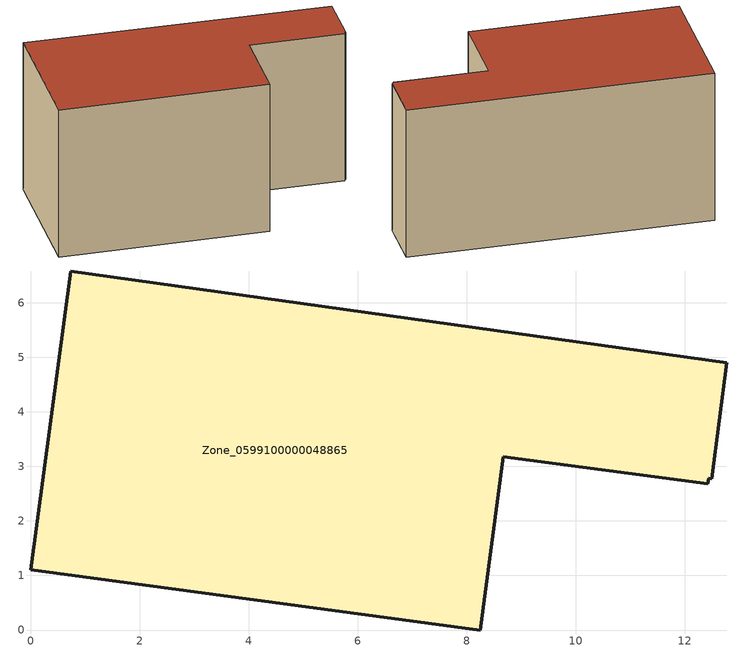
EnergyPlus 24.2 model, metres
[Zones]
Zone_0599100000048865
 floor ground (C_G): 0.73,6.58 12.77,4.9 12.49,2.77 12.44,2.78 12.42,2.68 8.67,3.17 8.25,0 0,1.1 z0
 wall outside (C_F): 12.77,4.9 0.73,6.58 0,1.1 8.25,0 8.67,3.17 12.42,2.68 12.44,2.78 12.49,2.77 12.77,4.9 z0:6.41
 roof outside (C_R): 12.49,2.77 12.77,4.9 0.73,6.58 0,1.1 8.25,0 8.67,3.17 12.42,2.68 12.44,2.78 z6.41
[BUILDING]
Pand.0599100000048865: North Axis=0; Terrain=City; Loads Convergence Tolerance Value=0.04; Temperature Convergence Tolerance Value=0.4; Solar Distribution=FullExterior; Maximum Number of Warmup Days=25; Minimum Number of Warmup Days=1
[Site:Location]
Rotterdam.The.Hague.AP_ZH_NLD Design_Conditions: Latitude=51.96; Longitude=4.45; Time Zone=1; Elevation=-4.5
[SITE:GROUNDTEMPERATURE:BUILDINGSURFACE]
18, 18, 18, 18, 18, 18, 18, 18, 18, 18, 18, 18
[MATERIAL] Thermal Absorptance=0.9; Solar Absorptance=0.7; Visible Absorptance=0.7
Name | Roughness | Thickness | Conductivity | Density | Specific Heat
G.TI.1946 | MediumSmooth | 0.15 | 1 | 540 | 1210
F.TI.1946 | Rough | 0.3 | 0.857143 | 1920 | 840
R.TI.1946 | MediumRough | 0.2 | 0.1 | 1500 | 1000
[CONSTRUCTION]
C_G: G.TI.1946
C_F: F.TI.1946
C_R: R.TI.1946
[ZONE]
Zone_0599100000048865: Type=1; Multiplier=1; Ceiling Height=Autocalculate; Volume=Autocalculate; Floor Area=autocalculate; Part of Total Floor Area=Yes
[ZONEINFILTRATION:DESIGNFLOWRATE]
Infil_Zone_0599100000048865: Zone or ZoneList or Space or SpaceList=Zone_0599100000048865; Schedule=AlwaysOn; Design Flow Rate Calculation Method=Flow/Area; Flow Rate per Floor Area=0.003; Constant Term Coefficient=1; Temperature Term Coefficient=0; Velocity Term Coefficient=0; Velocity Squared Term Coefficient=0
[HVACTEMPLATE:ZONE:IDEALLOADSAIRSYSTEM]
Zone_0599100000048865: Maximum Heating Supply Air Temperature=50; Minimum Cooling Supply Air Temperature=13; Maximum Heating Supply Air Humidity Ratio=0.0156; Minimum Cooling Supply Air Humidity Ratio=0.0077; Heating Limit=NoLimit; Cooling Limit=NoLimit; Dehumidification Control Type=ConstantSensibleHeatRatio; Cooling Sensible Heat Ratio=0.7; Dehumidification Setpoint=60; Humidification Control Type=None; Humidification Setpoint=30; Outdoor Air Method=None; Outdoor Air Flow Rate per Person=0.00944; Outdoor Air Flow Rate per Zone Floor Area=0; Outdoor Air Flow Rate per Zone=0; Demand Controlled Ventilation Type=None; Outdoor Air Economizer Type=NoEconomizer; Heat Recovery Type=None; Sensible Heat Recovery Effectiveness=0.7; Latent Heat Recovery Effectiveness=0.65
[ZONECONTROL:THERMOSTAT]
ThermostatControl_Zone_0599100000048865: Zone or ZoneList=Zone_0599100000048865; Control Type Schedule=DualSetpointControlType; Control 1=Thermostat_Zone_0599100000048865; Temperature Difference Between Cutout And Setpoint=0
[THERMOSTATSETPOINT:DUALSETPOINT]
Thermostat_Zone_0599100000048865: Heating Setpoint Temperature Schedule=HeatingSetpoint_Zone_0599100000048865; Cooling Setpoint Temperature Schedule=CoolingSetpoint_Zone_0599100000048865
[SCHEDULE:COMPACT]
HeatingSetpoint_Zone_0599100000048865: Through: 12/31, For: AllDays, Until: 24:00, 21
CoolingSetpoint_Zone_0599100000048865: Through: 12/31, For: AllDays, Until: 24:00, 24
DualSetpointControlType: Through: 12/31, For: AllDays, Until: 24:00, 4
AlwaysOn: Through: 12/31, For: AllDays, Until: 24:00, 1
